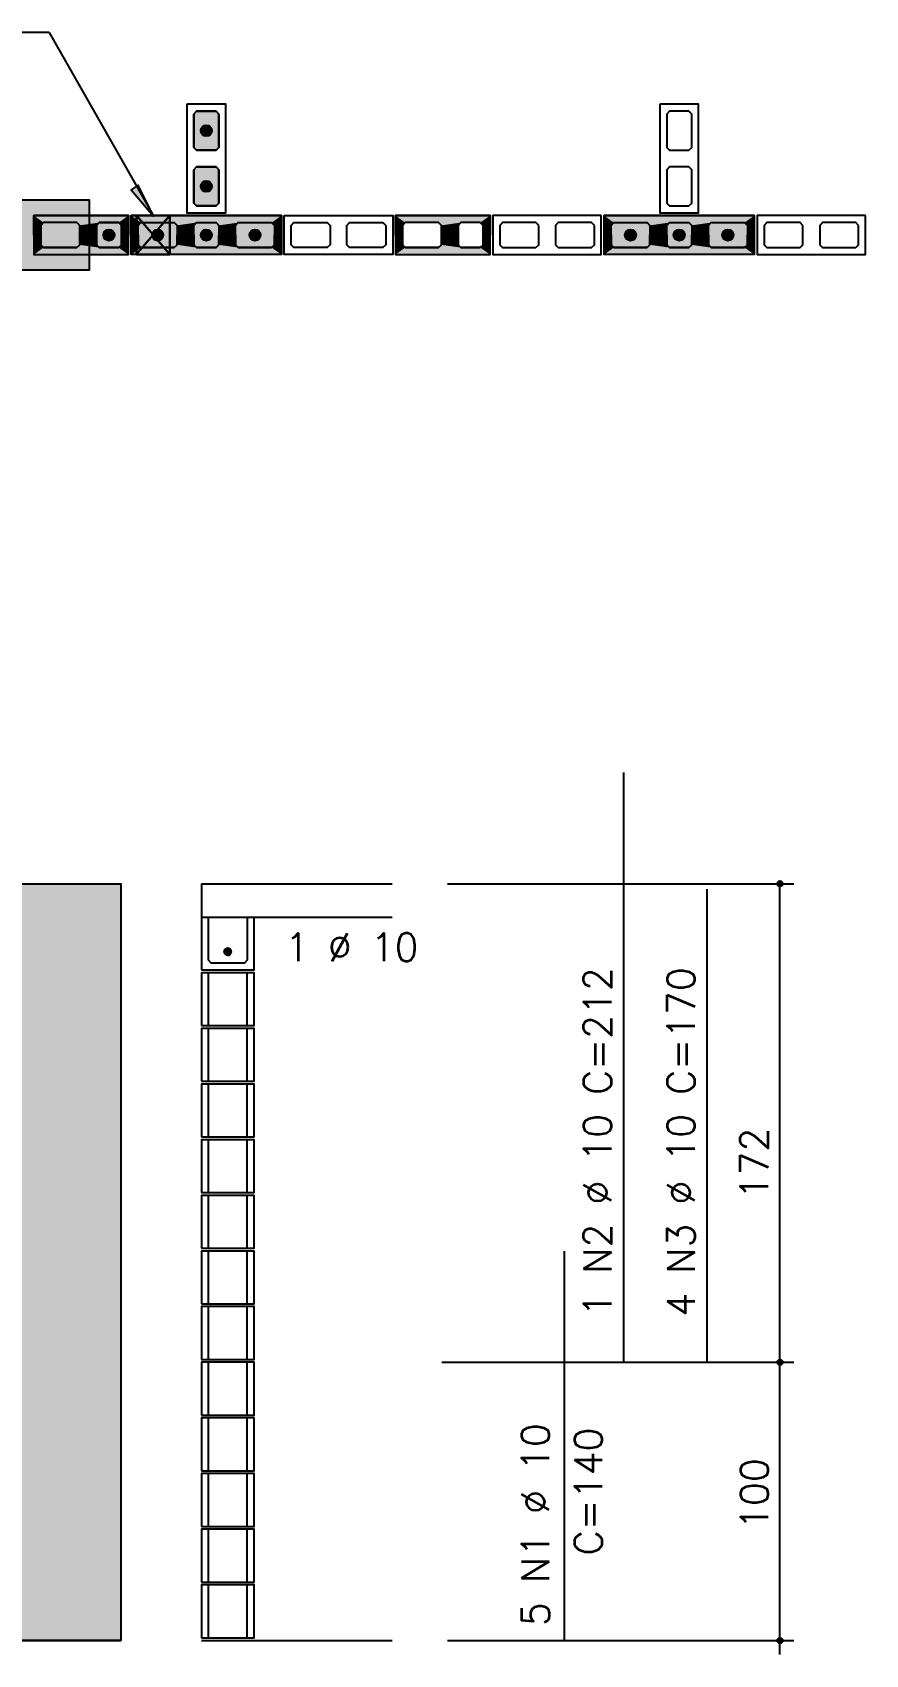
# Model space of a CAD drawing. Extents: x -1.9 to 86, y -1.6 to 60.9.
# Drawn here: x 30.04 to 36.03, y 13.3 to 24.96 of the extents above; entities that cross this region are included whole.
import ezdxf

# ---------------------------------------------------------------- set-up
doc = ezdxf.new("R2010")
doc.units = 0
doc.header["$MEASUREMENT"] = 0
for name, color, linetype in [('PENA_01', 1, 'CONTINUOUS'), ('PENA_02', 2, 'CONTINUOUS'), ('PENA_03', 3, 'CONTINUOUS'), ('PENA_05', 5, 'CONTINUOUS'), ('PENA_09', 254, 'CONTINUOUS'), ('PENA_11', 252, 'CONTINUOUS'), ('PENA_19', 240, 'CONTINUOUS'), ('PENA_21', 100, 'CONTINUOUS'), ('PENA_23', 50, 'CONTINUOUS')]:
    doc.layers.add(name, color=color, linetype=linetype)
doc.styles.get("Standard").update_dxf_attribs({"font": 'ROMANS.SHX'})

msp = doc.modelspace()

# ---------------------------------------------------------------- linework, layer by layer
at = {"layer": 'PENA_01', "linetype": 'Continuous'}
for points in [[(31.221532, 24.391887), (31.201532, 24.371887), (31.201532, 24.131887), (31.221532, 24.111887), (31.361532, 24.111887), (31.381532, 24.131887), (31.381532, 24.371887), (31.361532, 24.391887), (31.221532, 24.391887)], [(34.621532, 24.391887), (34.601532, 24.371887), (34.601532, 24.131887), (34.621532, 24.111887), (34.761532, 24.111887), (34.781532, 24.131887), (34.781532, 24.371887), (34.761532, 24.391887), (34.621532, 24.391887)], [(31.221532, 23.991887), (31.201532, 23.971887), (31.201532, 23.731887), (31.221532, 23.711887), (31.361532, 23.711887), (31.381532, 23.731887), (31.381532, 23.971887), (31.361532, 23.991887), (31.221532, 23.991887)], [(34.621532, 23.991887), (34.601532, 23.971887), (34.601532, 23.731887), (34.621532, 23.711887), (34.761532, 23.711887), (34.781532, 23.731887), (34.781532, 23.971887), (34.761532, 23.991887), (34.621532, 23.991887)], [(30.361532, 23.591887), (30.121532, 23.591887), (30.101532, 23.571887), (30.101532, 23.431887), (30.121532, 23.411887), (30.361532, 23.411887), (30.381532, 23.431887), (30.381532, 23.571887), (30.361532, 23.591887)], [(30.661532, 23.591887), (30.521532, 23.591887), (30.501532, 23.571887), (30.501532, 23.431887), (30.521532, 23.411887), (30.661532, 23.411887), (30.681532, 23.431887), (30.681532, 23.571887), (30.661532, 23.591887)], [(30.801532, 23.571887), (30.821532, 23.591887), (31.061532, 23.591887), (31.081532, 23.571887), (31.081532, 23.431887), (31.061532, 23.411887), (30.821532, 23.411887), (30.801532, 23.431887), (30.801532, 23.571887)], [(31.201532, 23.571887), (31.221532, 23.591887), (31.361532, 23.591887), (31.381532, 23.571887), (31.381532, 23.431887), (31.361532, 23.411887), (31.221532, 23.411887), (31.201532, 23.431887), (31.201532, 23.571887)], [(31.501532, 23.571887), (31.521532, 23.591887), (31.761532, 23.591887), (31.781532, 23.571887), (31.781532, 23.431887), (31.761532, 23.411887), (31.521532, 23.411887), (31.501532, 23.431887), (31.501532, 23.571887)], [(31.901532, 23.571887), (31.921532, 23.591887), (32.161532, 23.591887), (32.181532, 23.571887), (32.181532, 23.431887), (32.161532, 23.411887), (31.921532, 23.411887), (31.901532, 23.431887), (31.901532, 23.571887)], [(32.301532, 23.571887), (32.321532, 23.591887), (32.561532, 23.591887), (32.581532, 23.571887), (32.581532, 23.431887), (32.561532, 23.411887), (32.321532, 23.411887), (32.301532, 23.431887), (32.301532, 23.571887)], [(32.961532, 23.591887), (32.721532, 23.591887), (32.701532, 23.571887), (32.701532, 23.431887), (32.721532, 23.411887), (32.961532, 23.411887), (32.981532, 23.431887), (32.981532, 23.571887), (32.961532, 23.591887)], [(33.261532, 23.591887), (33.121532, 23.591887), (33.101532, 23.571887), (33.101532, 23.431887), (33.121532, 23.411887), (33.261532, 23.411887), (33.281532, 23.431887), (33.281532, 23.571887), (33.261532, 23.591887)], [(33.681532, 23.571887), (33.661532, 23.591887), (33.421532, 23.591887), (33.401532, 23.571887), (33.401532, 23.431887), (33.421532, 23.411887), (33.661532, 23.411887), (33.681532, 23.431887), (33.681532, 23.571887)], [(34.081532, 23.571887), (34.061532, 23.591887), (33.821532, 23.591887), (33.801532, 23.571887), (33.801532, 23.431887), (33.821532, 23.411887), (34.061532, 23.411887), (34.081532, 23.431887), (34.081532, 23.571887)], [(34.201532, 23.571887), (34.221532, 23.591887), (34.461532, 23.591887), (34.481532, 23.571887), (34.481532, 23.431887), (34.461532, 23.411887), (34.221532, 23.411887), (34.201532, 23.431887), (34.201532, 23.571887)], [(34.601532, 23.571887), (34.621532, 23.591887), (34.761532, 23.591887), (34.781532, 23.571887), (34.781532, 23.431887), (34.761532, 23.411887), (34.621532, 23.411887), (34.601532, 23.431887), (34.601532, 23.571887)], [(34.901532, 23.571887), (34.921532, 23.591887), (35.161532, 23.591887), (35.181532, 23.571887), (35.181532, 23.431887), (35.161532, 23.411887), (34.921532, 23.411887), (34.901532, 23.431887), (34.901532, 23.571887)], [(35.581532, 23.571887), (35.561532, 23.591887), (35.321532, 23.591887), (35.301532, 23.571887), (35.301532, 23.431887), (35.321532, 23.411887), (35.561532, 23.411887), (35.581532, 23.431887), (35.581532, 23.571887)], [(35.981532, 23.571887), (35.961532, 23.591887), (35.721532, 23.591887), (35.701532, 23.571887), (35.701532, 23.431887), (35.721532, 23.411887), (35.961532, 23.411887), (35.981532, 23.431887), (35.981532, 23.571887)]]:
    msp.add_lwpolyline(points, dxfattribs=at)
at = {"layer": 'PENA_02', "linetype": 'Continuous'}
for p, q in [((30.751532, 23.641887), (31.831532, 23.641887)), ((30.751532, 23.361887), (30.751532, 23.641887)), ((31.831532, 23.641887), (31.831532, 23.361887)), ((34.151532, 23.641887), (35.231532, 23.641887)), ((34.151532, 23.361887), (34.151532, 23.641887)), ((35.231532, 23.641887), (35.231532, 23.361887)), ((31.831532, 23.361887), (30.751532, 23.361887)), ((35.231532, 23.361887), (34.151532, 23.361887)), ((20.55816, 13.39988), (30.67816, 13.39988))]:
    msp.add_line(p, q, dxfattribs=at)
for points in [[(31.151532, 24.441887), (31.151532, 23.661887), (31.431532, 23.661887), (31.431532, 24.441887), (31.151532, 24.441887)], [(34.551532, 24.441887), (34.551532, 23.661887), (34.831532, 23.661887), (34.831532, 24.441887), (34.551532, 24.441887)], [(30.731532, 23.641887), (30.051532, 23.641887), (30.051532, 23.361887), (30.731532, 23.361887), (30.731532, 23.641887)], [(31.851532, 23.641887), (32.631532, 23.641887), (32.631532, 23.361887), (31.851532, 23.361887), (31.851532, 23.641887)], [(33.331532, 23.641887), (32.651532, 23.641887), (32.651532, 23.361887), (33.331532, 23.361887), (33.331532, 23.641887)], [(34.131532, 23.641887), (33.351532, 23.641887), (33.351532, 23.361887), (34.131532, 23.361887), (34.131532, 23.641887)], [(36.031532, 23.641887), (35.251532, 23.641887), (35.251532, 23.361887), (36.031532, 23.361887), (36.031532, 23.641887)], [(21.116247, 18.839872), (30.67816, 18.839872), (30.67816, 13.39988), (29.09816, 13.39988), (29.09816, 18.59988), (21.11816, 18.59988), (21.11816, 13.39988), (20.55816, 13.39988), (20.55816, 18.839872), (21.116247, 18.839872)]]:
    msp.add_lwpolyline(points, dxfattribs=at)
for centre, radius in [((35.416211, 18.83988), 0.02), ((35.416211, 18.83988), 0.01), ((35.416211, 15.39988), 0.02), ((35.416211, 15.39988), 0.01), ((35.416211, 13.39988), 0.02), ((35.416211, 13.39988), 0.01)]:
    msp.add_circle(centre, radius, dxfattribs=at)
at = {"layer": 'PENA_03', "linetype": 'Continuous'}
for p, q in [((30.161947, 24.958572), (28.28256, 24.958572)), ((30.161947, 24.958572), (30.91536, 23.636672)), ((30.787547, 23.361889), (31.027547, 23.641889)), ((31.029239, 23.363091), (30.789238, 23.643862)), ((31.029238, 23.643862), (30.789238, 23.363862)), ((31.256216, 18.83988), (31.256216, 18.21988)), ((31.256216, 18.83988), (32.626895, 18.83988)), ((33.026895, 18.83988), (35.516211, 18.83988)), ((35.416211, 13.299347), (35.416211, 18.83988)), ((31.256216, 18.59988), (32.626895, 18.59988)), ((31.306216, 17.81988), (31.306216, 18.19988)), ((31.586216, 17.81988), (31.586216, 18.19988)), ((31.306216, 17.41988), (31.306216, 17.79988)), ((31.586216, 17.41988), (31.586216, 17.79988)), ((31.306216, 17.01988), (31.306216, 17.39988)), ((31.586216, 17.01988), (31.586216, 17.39988)), ((31.306216, 16.61988), (31.306216, 16.99988)), ((31.586216, 16.61988), (31.586216, 16.99988)), ((31.306216, 16.21988), (31.306216, 16.59988)), ((31.586216, 16.21988), (31.586216, 16.59988)), ((31.306216, 15.81988), (31.306216, 16.19988)), ((31.586216, 15.81988), (31.586216, 16.19988)), ((31.306216, 15.41988), (31.306216, 15.79988)), ((31.586216, 15.41988), (31.586216, 15.79988)), ((31.306216, 15.01988), (31.306216, 15.39988)), ((31.586216, 15.01988), (31.586216, 15.39988)), ((32.984964, 15.39988), (35.516211, 15.39988)), ((31.306216, 14.61988), (31.306216, 14.99988)), ((31.586216, 14.61988), (31.586216, 14.99988)), ((31.306216, 14.21988), (31.306216, 14.59988)), ((31.586216, 14.21988), (31.586216, 14.59988)), ((31.306216, 13.81988), (31.306216, 14.19988)), ((31.586216, 13.81988), (31.586216, 14.19988)), ((31.306216, 13.41988), (31.306216, 13.79988)), ((31.586216, 13.41988), (31.586216, 13.79988)), ((31.256216, 13.39988), (32.626895, 13.39988)), ((33.026895, 13.39988), (35.516211, 13.39988))]:
    msp.add_line(p, q, dxfattribs=at)
for points in [[(31.361532, 24.391887), (31.381532, 24.371887), (31.381532, 24.131887), (31.361532, 24.111887), (31.221532, 24.111887), (31.201532, 24.131887), (31.201532, 24.371887), (31.221532, 24.391887), (31.361532, 24.391887)], [(31.361532, 23.991887), (31.381532, 23.971887), (31.381532, 23.731887), (31.361532, 23.711887), (31.221532, 23.711887), (31.201532, 23.731887), (31.201532, 23.971887), (31.221532, 23.991887), (31.361532, 23.991887)], [(30.91536, 23.636672), (30.800696, 23.860732), (30.752197, 23.828319), (30.91536, 23.636672)], [(30.661532, 23.591887), (30.681532, 23.571887), (30.681532, 23.431887), (30.661532, 23.411887), (30.521532, 23.411887), (30.501532, 23.431887), (30.501532, 23.571887), (30.521532, 23.591887), (30.661532, 23.591887)], [(30.789238, 23.643862), (31.029238, 23.643862), (31.029239, 23.363091), (30.789239, 23.363091), (30.789238, 23.643862)], [(31.081532, 23.431887), (31.061532, 23.411887), (30.821532, 23.411887), (30.801532, 23.431887), (30.801532, 23.571887), (30.821532, 23.591887), (31.061532, 23.591887), (31.081532, 23.571887), (31.081532, 23.431887)], [(31.361532, 23.591887), (31.381532, 23.571887), (31.381532, 23.431887), (31.361532, 23.411887), (31.221532, 23.411887), (31.201532, 23.431887), (31.201532, 23.571887), (31.221532, 23.591887), (31.361532, 23.591887)], [(31.781532, 23.431887), (31.761532, 23.411887), (31.521532, 23.411887), (31.501532, 23.431887), (31.501532, 23.571887), (31.521532, 23.591887), (31.761532, 23.591887), (31.781532, 23.571887), (31.781532, 23.431887)], [(34.481532, 23.431887), (34.461532, 23.411887), (34.221532, 23.411887), (34.201532, 23.431887), (34.201532, 23.571887), (34.221532, 23.591887), (34.461532, 23.591887), (34.481532, 23.571887), (34.481532, 23.431887)], [(34.761532, 23.591887), (34.781532, 23.571887), (34.781532, 23.431887), (34.761532, 23.411887), (34.621532, 23.411887), (34.601532, 23.431887), (34.601532, 23.571887), (34.621532, 23.591887), (34.761532, 23.591887)], [(35.181532, 23.431887), (35.161532, 23.411887), (34.921532, 23.411887), (34.901532, 23.431887), (34.901532, 23.571887), (34.921532, 23.591887), (35.161532, 23.591887), (35.181532, 23.571887), (35.181532, 23.431887)], [(31.256216, 18.21988), (31.636216, 18.21988), (31.636216, 18.59988)], [(31.586216, 18.59988), (31.586216, 18.28988), (31.566216, 18.26988), (31.326216, 18.26988), (31.306216, 18.28988), (31.306216, 18.59988)], [(31.470765, 18.35087), (31.468603, 18.361038), (31.462493, 18.369448), (31.45349, 18.374646), (31.443152, 18.375733), (31.433265, 18.372521), (31.425539, 18.365565), (31.421311, 18.356068), (31.421311, 18.345672), (31.425539, 18.336175), (31.433265, 18.329219), (31.443152, 18.326007), (31.45349, 18.327093), (31.462493, 18.332291), (31.468603, 18.340701), (31.470765, 18.35087)], [(31.256216, 17.81988), (31.636216, 17.81988), (31.636216, 18.19988), (31.256216, 18.19988), (31.256216, 17.81988)], [(31.256216, 17.41988), (31.636216, 17.41988), (31.636216, 17.79988), (31.256216, 17.79988), (31.256216, 17.41988)], [(31.256216, 17.01988), (31.636216, 17.01988), (31.636216, 17.39988), (31.256216, 17.39988), (31.256216, 17.01988)], [(31.256216, 16.61988), (31.636216, 16.61988), (31.636216, 16.99988), (31.256216, 16.99988), (31.256216, 16.61988)], [(31.256216, 16.21988), (31.636216, 16.21988), (31.636216, 16.59988), (31.256216, 16.59988), (31.256216, 16.21988)], [(31.256216, 15.81988), (31.636216, 15.81988), (31.636216, 16.19988), (31.256216, 16.19988), (31.256216, 15.81988)], [(31.256216, 15.41988), (31.636216, 15.41988), (31.636216, 15.79988), (31.256216, 15.79988), (31.256216, 15.41988)], [(31.256216, 15.01988), (31.636216, 15.01988), (31.636216, 15.39988), (31.256216, 15.39988), (31.256216, 15.01988)], [(31.256216, 14.61988), (31.636216, 14.61988), (31.636216, 14.99988), (31.256216, 14.99988), (31.256216, 14.61988)], [(31.256216, 14.21988), (31.636216, 14.21988), (31.636216, 14.59988), (31.256216, 14.59988), (31.256216, 14.21988)], [(31.256216, 13.81988), (31.636216, 13.81988), (31.636216, 14.19988), (31.256216, 14.19988), (31.256216, 13.81988)], [(31.256216, 13.41988), (31.636216, 13.41988), (31.636216, 13.79988), (31.256216, 13.79988), (31.256216, 13.41988)]]:
    msp.add_lwpolyline(points, dxfattribs=at)
for centre, radius in [((31.291532, 24.251887), 0.04), ((31.291532, 23.851887), 0.04), ((30.591532, 23.501887), 0.04), ((30.941532, 23.501887), 0.04), ((31.291532, 23.501887), 0.04), ((31.641532, 23.501887), 0.04), ((34.341532, 23.501887), 0.04), ((34.691532, 23.501887), 0.04), ((35.041532, 23.501887), 0.04), ((31.445765, 18.35087), 0.025)]:
    msp.add_circle(centre, radius, dxfattribs=at)
for points in [[(31.331532, 24.251887), (31.271532, 24.286528), (31.253945, 24.265568)], [(31.331532, 24.251887), (31.253945, 24.265568), (31.253945, 24.238206)], [(31.331532, 24.251887), (31.253945, 24.238206), (31.271532, 24.217246)], [(31.331532, 24.251887), (31.298478, 24.291279), (31.271532, 24.286528)], [(31.331532, 24.251887), (31.271532, 24.217246), (31.298478, 24.212495)], [(31.331532, 24.251887), (31.322174, 24.277599), (31.298478, 24.291279)], [(31.331532, 24.251887), (31.298478, 24.212495), (31.322174, 24.226175)], [(31.331532, 24.251887), (31.322174, 24.226175), (31.331532, 24.251887)], [(30.91536, 23.636672), (30.800696, 23.860732), (30.752197, 23.828319)], [(30.91536, 23.636672), (30.752197, 23.828319), (30.91536, 23.636672)], [(31.331532, 23.851887), (31.271532, 23.886528), (31.253945, 23.865568)], [(31.331532, 23.851887), (31.253945, 23.865568), (31.253945, 23.838206)], [(31.331532, 23.851887), (31.253945, 23.838206), (31.271532, 23.817246)], [(31.331532, 23.851887), (31.298478, 23.891279), (31.271532, 23.886528)], [(31.331532, 23.851887), (31.271532, 23.817246), (31.298478, 23.812495)], [(31.331532, 23.851887), (31.322174, 23.877599), (31.298478, 23.891279)], [(31.331532, 23.851887), (31.298478, 23.812495), (31.322174, 23.826175)], [(31.331532, 23.851887), (31.322174, 23.826175), (31.331532, 23.851887)], [(30.631532, 23.501887), (30.571532, 23.536528), (30.553945, 23.515568)], [(30.631532, 23.501887), (30.553945, 23.515568), (30.553945, 23.488206)], [(30.631532, 23.501887), (30.553945, 23.488206), (30.571532, 23.467246)], [(30.631532, 23.501887), (30.598478, 23.541279), (30.571532, 23.536528)], [(30.631532, 23.501887), (30.571532, 23.467246), (30.598478, 23.462495)], [(30.631532, 23.501887), (30.622174, 23.527599), (30.598478, 23.541279)], [(30.631532, 23.501887), (30.598478, 23.462495), (30.622174, 23.476175)], [(30.631532, 23.501887), (30.622174, 23.476175), (30.631532, 23.501887)], [(30.981532, 23.501887), (30.921532, 23.536528), (30.903945, 23.515568)], [(30.981532, 23.501887), (30.903945, 23.515568), (30.903945, 23.488206)], [(30.981532, 23.501887), (30.903945, 23.488206), (30.921532, 23.467246)], [(30.981532, 23.501887), (30.948478, 23.541279), (30.921532, 23.536528)], [(30.981532, 23.501887), (30.921532, 23.467246), (30.948478, 23.462495)], [(30.981532, 23.501887), (30.972174, 23.527599), (30.948478, 23.541279)], [(30.981532, 23.501887), (30.948478, 23.462495), (30.972174, 23.476175)], [(30.981532, 23.501887), (30.972174, 23.476175), (30.981532, 23.501887)], [(31.331532, 23.501887), (31.271532, 23.536528), (31.253945, 23.515568)], [(31.331532, 23.501887), (31.253945, 23.515568), (31.253945, 23.488206)], [(31.331532, 23.501887), (31.253945, 23.488206), (31.271532, 23.467246)], [(31.331532, 23.501887), (31.298478, 23.541279), (31.271532, 23.536528)], [(31.331532, 23.501887), (31.271532, 23.467246), (31.298478, 23.462495)], [(31.331532, 23.501887), (31.322174, 23.527599), (31.298478, 23.541279)], [(31.331532, 23.501887), (31.298478, 23.462495), (31.322174, 23.476175)], [(31.331532, 23.501887), (31.322174, 23.476175), (31.331532, 23.501887)], [(31.681532, 23.501887), (31.621532, 23.536528), (31.603945, 23.515568)], [(31.681532, 23.501887), (31.603945, 23.515568), (31.603945, 23.488206)], [(31.681532, 23.501887), (31.603945, 23.488206), (31.621532, 23.467246)], [(31.681532, 23.501887), (31.648478, 23.541279), (31.621532, 23.536528)], [(31.681532, 23.501887), (31.621532, 23.467246), (31.648478, 23.462495)], [(31.681532, 23.501887), (31.672174, 23.527599), (31.648478, 23.541279)], [(31.681532, 23.501887), (31.648478, 23.462495), (31.672174, 23.476175)], [(31.681532, 23.501887), (31.672174, 23.476175), (31.681532, 23.501887)], [(34.381532, 23.501887), (34.321532, 23.536528), (34.303945, 23.515568)], [(34.381532, 23.501887), (34.303945, 23.515568), (34.303945, 23.488206)], [(34.381532, 23.501887), (34.303945, 23.488206), (34.321532, 23.467246)], [(34.381532, 23.501887), (34.348478, 23.541279), (34.321532, 23.536528)], [(34.381532, 23.501887), (34.321532, 23.467246), (34.348478, 23.462495)], [(34.381532, 23.501887), (34.372174, 23.527599), (34.348478, 23.541279)], [(34.381532, 23.501887), (34.348478, 23.462495), (34.372174, 23.476175)], [(34.381532, 23.501887), (34.372174, 23.476175), (34.381532, 23.501887)], [(34.731532, 23.501887), (34.671532, 23.536528), (34.653945, 23.515568)], [(34.731532, 23.501887), (34.653945, 23.515568), (34.653945, 23.488206)], [(34.731532, 23.501887), (34.653945, 23.488206), (34.671532, 23.467246)], [(34.731532, 23.501887), (34.698478, 23.541279), (34.671532, 23.536528)], [(34.731532, 23.501887), (34.671532, 23.467246), (34.698478, 23.462495)], [(34.731532, 23.501887), (34.722174, 23.527599), (34.698478, 23.541279)], [(34.731532, 23.501887), (34.698478, 23.462495), (34.722174, 23.476175)], [(34.731532, 23.501887), (34.722174, 23.476175), (34.731532, 23.501887)], [(35.081532, 23.501887), (35.021532, 23.536528), (35.003945, 23.515568)], [(35.081532, 23.501887), (35.003945, 23.515568), (35.003945, 23.488206)], [(35.081532, 23.501887), (35.003945, 23.488206), (35.021532, 23.467246)], [(35.081532, 23.501887), (35.048478, 23.541279), (35.021532, 23.536528)], [(35.081532, 23.501887), (35.021532, 23.467246), (35.048478, 23.462495)], [(35.081532, 23.501887), (35.072174, 23.527599), (35.048478, 23.541279)], [(35.081532, 23.501887), (35.048478, 23.462495), (35.072174, 23.476175)], [(35.081532, 23.501887), (35.072174, 23.476175), (35.081532, 23.501887)], [(31.470765, 18.35087), (31.425539, 18.365565), (31.421311, 18.356068)], [(31.470765, 18.35087), (31.421311, 18.356068), (31.421311, 18.345672)], [(31.470765, 18.35087), (31.421311, 18.345672), (31.425539, 18.336175)], [(31.470765, 18.35087), (31.433265, 18.372521), (31.422273, 18.35942)], [(31.470765, 18.35087), (31.422273, 18.35942), (31.422273, 18.342319)], [(31.470765, 18.35087), (31.422273, 18.342319), (31.433265, 18.329219)], [(31.470765, 18.35087), (31.433265, 18.372521), (31.425539, 18.365565)], [(31.470765, 18.35087), (31.425539, 18.336175), (31.433265, 18.329219)], [(31.470765, 18.35087), (31.443152, 18.375733), (31.433265, 18.372521)], [(31.470765, 18.35087), (31.450106, 18.37549), (31.433265, 18.372521)], [(31.470765, 18.35087), (31.433265, 18.329219), (31.450106, 18.32625)], [(31.470765, 18.35087), (31.433265, 18.329219), (31.443152, 18.326007)], [(31.470765, 18.35087), (31.45349, 18.374646), (31.443152, 18.375733)], [(31.470765, 18.35087), (31.443152, 18.326007), (31.45349, 18.327093)], [(31.470765, 18.35087), (31.464916, 18.36694), (31.450106, 18.37549)], [(31.470765, 18.35087), (31.450106, 18.32625), (31.464916, 18.3348)], [(31.470765, 18.35087), (31.462493, 18.369448), (31.45349, 18.374646)], [(31.470765, 18.35087), (31.45349, 18.327093), (31.462493, 18.332291)], [(31.470765, 18.35087), (31.468603, 18.361038), (31.462493, 18.369448)], [(31.470765, 18.35087), (31.462493, 18.332291), (31.468603, 18.340701)], [(31.470765, 18.35087), (31.464916, 18.3348), (31.470765, 18.35087)], [(31.470765, 18.35087), (31.468603, 18.340701), (31.470765, 18.35087)]]:
    msp.add_solid(points, dxfattribs=at)
at = {"layer": 'PENA_05', "linetype": 'Continuous'}
for p, q in [((34.292461, 15.39988), (34.292461, 19.63988)), ((34.892461, 15.39988), (34.892461, 18.79988)), ((33.866537, 13.39988), (33.866537, 16.19988))]:
    msp.add_line(p, q, dxfattribs=at)
at = {"layer": 'PENA_09', "linetype": 'Continuous'}
for points in [[(31.029238, 23.643862), (30.789238, 23.643862), (30.909074, 23.50367), (31.029238, 23.643862)], [(30.789239, 23.363863), (30.909074, 23.50367), (30.789238, 23.643862), (30.789239, 23.363863)], [(30.909074, 23.50367), (31.029239, 23.363091), (31.029238, 23.643862), (30.909074, 23.50367)], [(31.029239, 23.363091), (30.909074, 23.50367), (30.789239, 23.363863), (30.789239, 23.363091), (31.029239, 23.363091)]]:
    msp.add_lwpolyline(points, dxfattribs=at)
for points in [[(31.029238, 23.643862), (30.789238, 23.643862), (30.909074, 23.50367)], [(30.789239, 23.363863), (30.909074, 23.50367), (30.789238, 23.643862)], [(30.789239, 23.363863), (30.789238, 23.643862), (30.789239, 23.363863)], [(31.029238, 23.643862), (30.909074, 23.50367), (31.029238, 23.643862)], [(30.909074, 23.50367), (31.029239, 23.363091), (31.029238, 23.643862)], [(30.909074, 23.50367), (31.029238, 23.643862), (30.909074, 23.50367)], [(31.029239, 23.363091), (30.909074, 23.50367), (30.789239, 23.363863)], [(31.029239, 23.363091), (30.789239, 23.363863), (30.789239, 23.363863)], [(31.029239, 23.363091), (30.789239, 23.363863), (31.029239, 23.363091)]]:
    msp.add_solid(points, dxfattribs=at)
at = {"layer": 'PENA_11', "linetype": 'Continuous'}
for points in [[(31.361532, 24.391887), (31.221532, 24.111887), (31.201532, 24.131887)], [(31.361532, 24.391887), (31.201532, 24.131887), (31.201532, 24.371887)], [(31.361532, 24.391887), (31.201532, 24.371887), (31.221532, 24.391887)], [(31.361532, 24.391887), (31.361532, 24.111887), (31.221532, 24.111887)], [(31.361532, 24.391887), (31.221532, 24.391887), (31.361532, 24.391887)], [(31.361532, 24.391887), (31.381532, 24.371887), (31.381532, 24.131887)], [(31.361532, 24.391887), (31.381532, 24.131887), (31.361532, 24.111887)], [(31.361532, 23.991887), (31.221532, 23.711887), (31.201532, 23.731887)], [(31.361532, 23.991887), (31.201532, 23.731887), (31.201532, 23.971887)], [(31.361532, 23.991887), (31.201532, 23.971887), (31.221532, 23.991887)], [(31.361532, 23.991887), (31.361532, 23.711887), (31.221532, 23.711887)], [(31.361532, 23.991887), (31.221532, 23.991887), (31.361532, 23.991887)], [(31.361532, 23.991887), (31.381532, 23.971887), (31.381532, 23.731887)], [(31.361532, 23.991887), (31.381532, 23.731887), (31.361532, 23.711887)], [(30.661532, 23.591887), (30.521532, 23.411887), (30.501532, 23.431887)], [(30.661532, 23.591887), (30.501532, 23.431887), (30.501532, 23.571887)], [(30.661532, 23.591887), (30.501532, 23.571887), (30.521532, 23.591887)], [(30.661532, 23.591887), (30.661532, 23.411887), (30.521532, 23.411887)], [(30.661532, 23.591887), (30.521532, 23.591887), (30.661532, 23.591887)], [(30.661532, 23.591887), (30.681532, 23.571887), (30.681532, 23.431887)], [(30.661532, 23.591887), (30.681532, 23.431887), (30.661532, 23.411887)], [(31.081532, 23.431887), (30.801532, 23.571887), (30.821532, 23.591887)], [(31.081532, 23.431887), (30.801532, 23.431887), (30.801532, 23.571887)], [(31.081532, 23.431887), (30.821532, 23.591887), (31.061532, 23.591887)], [(31.081532, 23.431887), (31.061532, 23.591887), (31.081532, 23.571887)], [(31.081532, 23.431887), (31.081532, 23.571887), (31.081532, 23.431887)], [(31.361532, 23.591887), (31.221532, 23.411887), (31.201532, 23.431887)], [(31.361532, 23.591887), (31.201532, 23.431887), (31.201532, 23.571887)], [(31.361532, 23.591887), (31.201532, 23.571887), (31.221532, 23.591887)], [(31.361532, 23.591887), (31.361532, 23.411887), (31.221532, 23.411887)], [(31.361532, 23.591887), (31.221532, 23.591887), (31.361532, 23.591887)], [(31.361532, 23.591887), (31.381532, 23.571887), (31.381532, 23.431887)], [(31.361532, 23.591887), (31.381532, 23.431887), (31.361532, 23.411887)], [(31.781532, 23.431887), (31.501532, 23.571887), (31.521532, 23.591887)], [(31.781532, 23.431887), (31.501532, 23.431887), (31.501532, 23.571887)], [(31.781532, 23.431887), (31.521532, 23.591887), (31.761532, 23.591887)], [(31.781532, 23.431887), (31.761532, 23.591887), (31.781532, 23.571887)], [(31.781532, 23.431887), (31.781532, 23.571887), (31.781532, 23.431887)], [(34.481532, 23.431887), (34.201532, 23.571887), (34.221532, 23.591887)], [(34.481532, 23.431887), (34.201532, 23.431887), (34.201532, 23.571887)], [(34.481532, 23.431887), (34.221532, 23.591887), (34.461532, 23.591887)], [(34.481532, 23.431887), (34.461532, 23.591887), (34.481532, 23.571887)], [(34.481532, 23.431887), (34.481532, 23.571887), (34.481532, 23.431887)], [(34.761532, 23.591887), (34.621532, 23.411887), (34.601532, 23.431887)], [(34.761532, 23.591887), (34.601532, 23.431887), (34.601532, 23.571887)], [(34.761532, 23.591887), (34.601532, 23.571887), (34.621532, 23.591887)], [(34.761532, 23.591887), (34.761532, 23.411887), (34.621532, 23.411887)], [(34.761532, 23.591887), (34.621532, 23.591887), (34.761532, 23.591887)], [(34.761532, 23.591887), (34.781532, 23.571887), (34.781532, 23.431887)], [(34.761532, 23.591887), (34.781532, 23.431887), (34.761532, 23.411887)], [(35.181532, 23.431887), (34.901532, 23.571887), (34.921532, 23.591887)], [(35.181532, 23.431887), (34.901532, 23.431887), (34.901532, 23.571887)], [(35.181532, 23.431887), (34.921532, 23.591887), (35.161532, 23.591887)], [(35.181532, 23.431887), (35.161532, 23.591887), (35.181532, 23.571887)], [(35.181532, 23.431887), (35.181532, 23.571887), (35.181532, 23.431887)], [(31.081532, 23.431887), (30.821532, 23.411887), (30.801532, 23.431887)], [(31.081532, 23.431887), (31.061532, 23.411887), (30.821532, 23.411887)], [(31.781532, 23.431887), (31.521532, 23.411887), (31.501532, 23.431887)], [(31.781532, 23.431887), (31.761532, 23.411887), (31.521532, 23.411887)], [(34.481532, 23.431887), (34.221532, 23.411887), (34.201532, 23.431887)], [(34.481532, 23.431887), (34.461532, 23.411887), (34.221532, 23.411887)], [(35.181532, 23.431887), (34.921532, 23.411887), (34.901532, 23.431887)], [(35.181532, 23.431887), (35.161532, 23.411887), (34.921532, 23.411887)], [(30.67816, 18.839872), (21.11816, 18.59988), (21.116247, 18.839872)], [(29.09816, 18.59988), (21.11816, 18.59988), (30.67816, 18.839872)], [(29.09816, 13.39988), (29.09816, 18.59988), (30.67816, 18.839872)], [(30.67816, 18.839872), (30.67816, 13.39988), (29.09816, 13.39988)]]:
    msp.add_solid(points, dxfattribs=at)
at = {"layer": 'PENA_19', "linetype": 'Continuous'}
for points in [[(30.751532, 23.501887), (30.801532, 23.501887), (30.801532, 23.571887), (30.821532, 23.591887), (31.061532, 23.591887), (31.081532, 23.571887), (31.081532, 23.501887), (31.201532, 23.501887), (31.201532, 23.571887), (31.221532, 23.591887), (31.361532, 23.591887), (31.381532, 23.571887), (31.381532, 23.501887), (31.501532, 23.501887), (31.501532, 23.571887), (31.521532, 23.591887), (31.761532, 23.591887), (31.781532, 23.571887), (31.781532, 23.501887), (31.831532, 23.501887), (31.831532, 23.641887), (30.751532, 23.641887), (30.751532, 23.501887)], [(34.151532, 23.501887), (34.201532, 23.501887), (34.201532, 23.571887), (34.221532, 23.591887), (34.461532, 23.591887), (34.481532, 23.571887), (34.481532, 23.501887), (34.601532, 23.501887), (34.601532, 23.571887), (34.621532, 23.591887), (34.761532, 23.591887), (34.781532, 23.571887), (34.781532, 23.501887), (34.901532, 23.501887), (34.901532, 23.571887), (34.921532, 23.591887), (35.161532, 23.591887), (35.181532, 23.571887), (35.181532, 23.501887), (35.231532, 23.501887), (35.231532, 23.641887), (34.151532, 23.641887), (34.151532, 23.501887)], [(30.751532, 23.501887), (30.801532, 23.501887), (30.801532, 23.431887), (30.821532, 23.411887), (31.061532, 23.411887), (31.081532, 23.431887), (31.081532, 23.501887), (31.201532, 23.501887), (31.201532, 23.431887), (31.221532, 23.411887), (31.361532, 23.411887), (31.381532, 23.431887), (31.381532, 23.501887), (31.501532, 23.501887), (31.501532, 23.431887), (31.521532, 23.411887), (31.761532, 23.411887), (31.781532, 23.431887), (31.781532, 23.501887), (31.831532, 23.501887), (31.831532, 23.361887), (30.751532, 23.361887), (30.751532, 23.501887)], [(34.151532, 23.501887), (34.201532, 23.501887), (34.201532, 23.431887), (34.221532, 23.411887), (34.461532, 23.411887), (34.481532, 23.431887), (34.481532, 23.501887), (34.601532, 23.501887), (34.601532, 23.431887), (34.621532, 23.411887), (34.761532, 23.411887), (34.781532, 23.431887), (34.781532, 23.501887), (34.901532, 23.501887), (34.901532, 23.431887), (34.921532, 23.411887), (35.161532, 23.411887), (35.181532, 23.431887), (35.181532, 23.501887), (35.231532, 23.501887), (35.231532, 23.361887), (34.151532, 23.361887), (34.151532, 23.501887)]]:
    msp.add_lwpolyline(points, dxfattribs=at)
for points in [[(31.831532, 23.641887), (30.751532, 23.641887), (30.821532, 23.591887)], [(30.751532, 23.641887), (30.751532, 23.501887), (30.801532, 23.501887)], [(30.751532, 23.641887), (30.801532, 23.501887), (30.801532, 23.571887)], [(30.751532, 23.641887), (30.801532, 23.571887), (30.821532, 23.591887)], [(31.831532, 23.641887), (30.821532, 23.591887), (31.061532, 23.591887)], [(31.831532, 23.641887), (31.061532, 23.591887), (31.221532, 23.591887)], [(31.081532, 23.571887), (31.221532, 23.591887), (31.061532, 23.591887)], [(31.081532, 23.571887), (31.201532, 23.571887), (31.221532, 23.591887)], [(31.081532, 23.571887), (31.081532, 23.501887), (31.201532, 23.501887)], [(31.081532, 23.571887), (31.201532, 23.501887), (31.201532, 23.571887)], [(31.831532, 23.641887), (31.221532, 23.591887), (31.361532, 23.591887)], [(31.831532, 23.641887), (31.361532, 23.591887), (31.381532, 23.571887)], [(31.831532, 23.641887), (31.381532, 23.571887), (31.521532, 23.591887)], [(31.381532, 23.571887), (31.501532, 23.571887), (31.521532, 23.591887)], [(31.381532, 23.571887), (31.381532, 23.501887), (31.501532, 23.501887)], [(31.381532, 23.571887), (31.501532, 23.501887), (31.501532, 23.571887)], [(31.831532, 23.641887), (31.521532, 23.591887), (31.761532, 23.591887)], [(31.831532, 23.641887), (31.761532, 23.591887), (31.781532, 23.571887)], [(31.831532, 23.641887), (31.781532, 23.571887), (31.831532, 23.501887)], [(31.831532, 23.501887), (31.781532, 23.571887), (31.781532, 23.501887)], [(35.231532, 23.641887), (34.151532, 23.641887), (34.221532, 23.591887)], [(34.151532, 23.641887), (34.151532, 23.501887), (34.201532, 23.501887)], [(34.151532, 23.641887), (34.201532, 23.501887), (34.201532, 23.571887)], [(34.151532, 23.641887), (34.201532, 23.571887), (34.221532, 23.591887)], [(35.231532, 23.641887), (34.221532, 23.591887), (34.461532, 23.591887)], [(35.231532, 23.641887), (34.461532, 23.591887), (34.621532, 23.591887)], [(34.481532, 23.571887), (34.621532, 23.591887), (34.461532, 23.591887)], [(34.481532, 23.571887), (34.601532, 23.571887), (34.621532, 23.591887)], [(34.481532, 23.571887), (34.481532, 23.501887), (34.601532, 23.501887)], [(34.481532, 23.571887), (34.601532, 23.501887), (34.601532, 23.571887)], [(35.231532, 23.641887), (34.621532, 23.591887), (34.761532, 23.591887)], [(35.231532, 23.641887), (34.761532, 23.591887), (34.781532, 23.571887)], [(35.231532, 23.641887), (34.781532, 23.571887), (34.921532, 23.591887)], [(34.781532, 23.571887), (34.901532, 23.571887), (34.921532, 23.591887)], [(34.781532, 23.571887), (34.781532, 23.501887), (34.901532, 23.501887)], [(34.781532, 23.571887), (34.901532, 23.501887), (34.901532, 23.571887)], [(35.231532, 23.641887), (34.921532, 23.591887), (35.161532, 23.591887)], [(35.231532, 23.641887), (35.161532, 23.591887), (35.181532, 23.571887)], [(35.231532, 23.641887), (35.181532, 23.571887), (35.231532, 23.501887)], [(35.231532, 23.501887), (35.181532, 23.571887), (35.181532, 23.501887)], [(30.751532, 23.361887), (30.751532, 23.501887), (30.801532, 23.501887)], [(30.751532, 23.361887), (30.801532, 23.501887), (30.801532, 23.431887)], [(31.081532, 23.431887), (31.081532, 23.501887), (31.201532, 23.501887)], [(31.081532, 23.431887), (31.201532, 23.501887), (31.201532, 23.431887)], [(31.381532, 23.431887), (31.381532, 23.501887), (31.501532, 23.501887)], [(31.381532, 23.431887), (31.501532, 23.501887), (31.501532, 23.431887)], [(31.831532, 23.361887), (31.781532, 23.431887), (31.831532, 23.501887)], [(31.831532, 23.501887), (31.781532, 23.431887), (31.781532, 23.501887)], [(34.151532, 23.361887), (34.151532, 23.501887), (34.201532, 23.501887)], [(34.151532, 23.361887), (34.201532, 23.501887), (34.201532, 23.431887)], [(34.481532, 23.431887), (34.481532, 23.501887), (34.601532, 23.501887)], [(34.481532, 23.431887), (34.601532, 23.501887), (34.601532, 23.431887)], [(34.781532, 23.431887), (34.781532, 23.501887), (34.901532, 23.501887)], [(34.781532, 23.431887), (34.901532, 23.501887), (34.901532, 23.431887)], [(35.231532, 23.361887), (35.181532, 23.431887), (35.231532, 23.501887)], [(35.231532, 23.501887), (35.181532, 23.431887), (35.181532, 23.501887)], [(30.751532, 23.361887), (30.801532, 23.431887), (30.821532, 23.411887)], [(31.831532, 23.361887), (30.751532, 23.361887), (30.821532, 23.411887)], [(31.831532, 23.361887), (30.821532, 23.411887), (31.061532, 23.411887)], [(31.081532, 23.431887), (31.221532, 23.411887), (31.061532, 23.411887)], [(31.831532, 23.361887), (31.061532, 23.411887), (31.221532, 23.411887)], [(31.081532, 23.431887), (31.201532, 23.431887), (31.221532, 23.411887)], [(31.831532, 23.361887), (31.221532, 23.411887), (31.361532, 23.411887)], [(31.831532, 23.361887), (31.361532, 23.411887), (31.381532, 23.431887)], [(31.831532, 23.361887), (31.381532, 23.431887), (31.521532, 23.411887)], [(31.381532, 23.431887), (31.501532, 23.431887), (31.521532, 23.411887)], [(31.831532, 23.361887), (31.521532, 23.411887), (31.761532, 23.411887)], [(31.831532, 23.361887), (31.761532, 23.411887), (31.781532, 23.431887)], [(34.151532, 23.361887), (34.201532, 23.431887), (34.221532, 23.411887)], [(35.231532, 23.361887), (34.151532, 23.361887), (34.221532, 23.411887)], [(35.231532, 23.361887), (34.221532, 23.411887), (34.461532, 23.411887)], [(34.481532, 23.431887), (34.621532, 23.411887), (34.461532, 23.411887)], [(35.231532, 23.361887), (34.461532, 23.411887), (34.621532, 23.411887)], [(34.481532, 23.431887), (34.601532, 23.431887), (34.621532, 23.411887)], [(35.231532, 23.361887), (34.621532, 23.411887), (34.761532, 23.411887)], [(35.231532, 23.361887), (34.761532, 23.411887), (34.781532, 23.431887)], [(35.231532, 23.361887), (34.781532, 23.431887), (34.921532, 23.411887)], [(34.781532, 23.431887), (34.901532, 23.431887), (34.921532, 23.411887)], [(35.231532, 23.361887), (34.921532, 23.411887), (35.161532, 23.411887)], [(35.231532, 23.361887), (35.161532, 23.411887), (35.181532, 23.431887)]]:
    msp.add_solid(points, dxfattribs=at)
at = {"layer": 'PENA_21', "linetype": 'Continuous'}
for points in [[(30.731532, 23.501887), (30.681532, 23.501887), (30.681532, 23.571887), (30.661532, 23.591887), (30.521532, 23.591887), (30.501532, 23.571887), (30.501532, 23.501887), (30.381532, 23.501887), (30.381532, 23.571887), (30.361532, 23.591887), (30.121532, 23.591887), (30.101532, 23.571887), (30.101532, 23.501887), (30.051532, 23.501887), (30.051532, 23.641887), (30.731532, 23.641887), (30.731532, 23.501887)], [(33.331532, 23.501887), (33.281532, 23.501887), (33.281532, 23.571887), (33.261532, 23.591887), (33.121532, 23.591887), (33.101532, 23.571887), (33.101532, 23.501887), (32.981532, 23.501887), (32.981532, 23.571887), (32.961532, 23.591887), (32.721532, 23.591887), (32.701532, 23.571887), (32.701532, 23.501887), (32.651532, 23.501887), (32.651532, 23.641887), (33.331532, 23.641887), (33.331532, 23.501887)], [(30.731532, 23.501887), (30.681532, 23.501887), (30.681532, 23.431887), (30.661532, 23.411887), (30.521532, 23.411887), (30.501532, 23.431887), (30.501532, 23.501887), (30.381532, 23.501887), (30.381532, 23.431887), (30.361532, 23.411887), (30.121532, 23.411887), (30.101532, 23.431887), (30.101532, 23.501887), (30.051532, 23.501887), (30.051532, 23.361887), (30.731532, 23.361887), (30.731532, 23.501887)], [(33.331532, 23.501887), (33.281532, 23.501887), (33.281532, 23.431887), (33.261532, 23.411887), (33.121532, 23.411887), (33.101532, 23.431887), (33.101532, 23.501887), (32.981532, 23.501887), (32.981532, 23.431887), (32.961532, 23.411887), (32.721532, 23.411887), (32.701532, 23.431887), (32.701532, 23.501887), (32.651532, 23.501887), (32.651532, 23.361887), (33.331532, 23.361887), (33.331532, 23.501887)]]:
    msp.add_lwpolyline(points, dxfattribs=at)
for points in [[(30.731532, 23.641887), (30.121532, 23.591887), (30.051532, 23.641887)], [(30.121532, 23.591887), (30.101532, 23.571887), (30.051532, 23.641887)], [(30.051532, 23.641887), (30.101532, 23.571887), (30.051532, 23.501887)], [(30.101532, 23.571887), (30.101532, 23.501887), (30.051532, 23.501887)], [(30.361532, 23.591887), (30.121532, 23.591887), (30.731532, 23.641887)], [(30.381532, 23.571887), (30.361532, 23.591887), (30.731532, 23.641887)], [(30.731532, 23.641887), (30.521532, 23.591887), (30.381532, 23.571887)], [(30.381532, 23.501887), (30.381532, 23.571887), (30.521532, 23.591887)], [(30.381532, 23.501887), (30.521532, 23.591887), (30.501532, 23.571887)], [(30.381532, 23.501887), (30.501532, 23.571887), (30.501532, 23.501887)], [(30.731532, 23.641887), (30.661532, 23.591887), (30.521532, 23.591887)], [(30.731532, 23.641887), (30.681532, 23.571887), (30.661532, 23.591887)], [(30.731532, 23.641887), (30.731532, 23.501887), (30.681532, 23.501887)], [(30.731532, 23.641887), (30.681532, 23.501887), (30.681532, 23.571887)], [(33.331532, 23.641887), (32.721532, 23.591887), (32.651532, 23.641887)], [(32.721532, 23.591887), (32.701532, 23.571887), (32.651532, 23.641887)], [(32.651532, 23.641887), (32.701532, 23.571887), (32.651532, 23.501887)], [(32.701532, 23.571887), (32.701532, 23.501887), (32.651532, 23.501887)], [(32.961532, 23.591887), (32.721532, 23.591887), (33.331532, 23.641887)], [(32.981532, 23.571887), (32.961532, 23.591887), (33.331532, 23.641887)], [(33.331532, 23.641887), (33.121532, 23.591887), (32.981532, 23.571887)], [(32.981532, 23.501887), (32.981532, 23.571887), (33.121532, 23.591887)], [(32.981532, 23.501887), (33.121532, 23.591887), (33.101532, 23.571887)], [(32.981532, 23.501887), (33.101532, 23.571887), (33.101532, 23.501887)], [(33.331532, 23.641887), (33.261532, 23.591887), (33.121532, 23.591887)], [(33.331532, 23.641887), (33.281532, 23.571887), (33.261532, 23.591887)], [(33.331532, 23.641887), (33.331532, 23.501887), (33.281532, 23.501887)], [(33.331532, 23.641887), (33.281532, 23.501887), (33.281532, 23.571887)], [(30.051532, 23.361887), (30.101532, 23.431887), (30.051532, 23.501887)], [(30.101532, 23.431887), (30.101532, 23.501887), (30.051532, 23.501887)], [(30.381532, 23.501887), (30.381532, 23.431887), (30.521532, 23.411887)], [(30.381532, 23.501887), (30.521532, 23.411887), (30.501532, 23.431887)], [(30.381532, 23.501887), (30.501532, 23.431887), (30.501532, 23.501887)], [(30.731532, 23.361887), (30.731532, 23.501887), (30.681532, 23.501887)], [(30.731532, 23.361887), (30.681532, 23.501887), (30.681532, 23.431887)], [(32.651532, 23.361887), (32.701532, 23.431887), (32.651532, 23.501887)], [(32.701532, 23.431887), (32.701532, 23.501887), (32.651532, 23.501887)], [(32.981532, 23.501887), (32.981532, 23.431887), (33.121532, 23.411887)], [(32.981532, 23.501887), (33.121532, 23.411887), (33.101532, 23.431887)], [(32.981532, 23.501887), (33.101532, 23.431887), (33.101532, 23.501887)], [(33.331532, 23.361887), (33.331532, 23.501887), (33.281532, 23.501887)], [(33.331532, 23.361887), (33.281532, 23.501887), (33.281532, 23.431887)], [(30.121532, 23.411887), (30.101532, 23.431887), (30.051532, 23.361887)], [(30.731532, 23.361887), (30.121532, 23.411887), (30.051532, 23.361887)], [(30.361532, 23.411887), (30.121532, 23.411887), (30.731532, 23.361887)], [(30.381532, 23.431887), (30.361532, 23.411887), (30.731532, 23.361887)], [(30.731532, 23.361887), (30.521532, 23.411887), (30.381532, 23.431887)], [(30.731532, 23.361887), (30.661532, 23.411887), (30.521532, 23.411887)], [(30.731532, 23.361887), (30.681532, 23.431887), (30.661532, 23.411887)], [(32.721532, 23.411887), (32.701532, 23.431887), (32.651532, 23.361887)], [(33.331532, 23.361887), (32.721532, 23.411887), (32.651532, 23.361887)], [(32.961532, 23.411887), (32.721532, 23.411887), (33.331532, 23.361887)], [(32.981532, 23.431887), (32.961532, 23.411887), (33.331532, 23.361887)], [(33.331532, 23.361887), (33.121532, 23.411887), (32.981532, 23.431887)], [(33.331532, 23.361887), (33.261532, 23.411887), (33.121532, 23.411887)], [(33.331532, 23.361887), (33.281532, 23.431887), (33.261532, 23.411887)]]:
    msp.add_solid(points, dxfattribs=at)
at = {"layer": 'PENA_23', "linetype": 'Continuous'}
msp.add_lwpolyline([(27.631532, 23.251887), (30.451532, 23.251887), (30.451532, 23.751887), (27.631532, 23.751887), (27.631532, 23.251887)], dxfattribs=at)
msp.add_lwpolyline([(27.631532, 23.251887), (30.451532, 23.251887), (30.451532, 23.751887), (27.631532, 23.751887), (27.631532, 23.251887)], dxfattribs=at)
for points in [[(27.631532, 23.251887), (30.451532, 23.251887), (30.451532, 23.751887)], [(27.631532, 23.251887), (30.451532, 23.751887), (27.631532, 23.751887)], [(27.631532, 23.251887), (30.451532, 23.251887), (30.451532, 23.751887)], [(27.631532, 23.251887), (30.451532, 23.751887), (27.631532, 23.751887)]]:
    msp.add_solid(points, dxfattribs=at)

# ---------------------------------------------------------------- texts
at = {"layer": 'PENA_03', "linetype": 'Continuous'}
msp.add_text('1 %%c 10', height=0.2, dxfattribs=at).set_placement((31.857035, 18.283579))
for s, p in [('1 N2 %%c 10 C=212', (34.204447, 15.728067)), ('4 N3 %%c 10 C=170', (34.804447, 15.728067)), ('172', (35.330818, 16.571686)), ('5 N1 %%c 10', (33.75786, 13.504748)), ('C=140', (34.138788, 14.012652)), ('100', (35.332433, 14.196127))]:
    msp.add_text(s, height=0.2, rotation=90, dxfattribs=at).set_placement(p)

doc.saveas('drawing.dxf')
